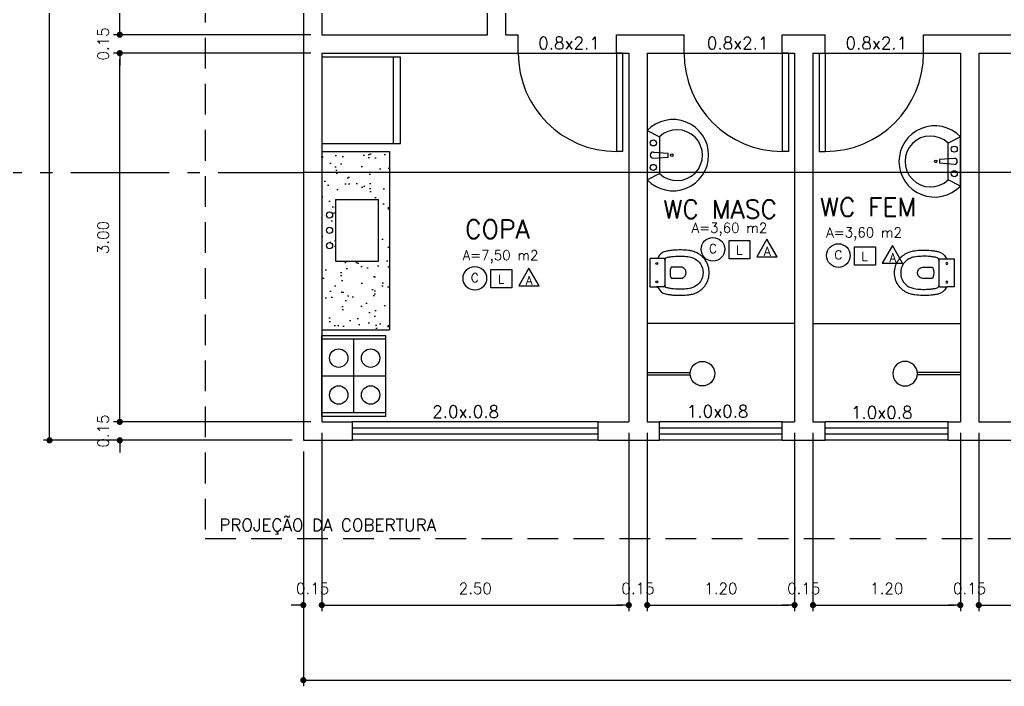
# Model space of a CAD drawing. Extents: x -410.3 to -320, y 119.3 to 190.5.
# Drawn here: x -379.76 to -371.75, y 139.6 to 145.02 of the extents above; entities that cross this region are included whole.
import ezdxf
from ezdxf.enums import TextEntityAlignment as Align

# ---------------------------------------------------------------- set-up
doc = ezdxf.new("R2010")
doc.units = 0
doc.header["$MEASUREMENT"] = 0
for name, pattern in [('DASHDOT', [1.1, 0.8, -0.15, 0, -0.15]), ('DASHED', [0.75, 0.5, -0.25]), ('HIDDEN', [0.375, 0.25, -0.125])]:
    doc.linetypes.add(name, pattern=pattern)
doc.layers.get('DEFPOINTS').update_dxf_attribs({"linetype": 'CONTINUOUS'})
for name, color, linetype in [('ACESSÓRIO', 2, 'CONTINUOUS'), ('ALVENARIA', 7, 'CONTINUOUS'), ('ALVENARIA1', 44, 'CONTINUOUS'), ('COBERTURA', 6, 'CONTINUOUS'), ('COTA', 1, 'CONTINUOUS'), ('HATCH', 30, 'CONTINUOUS'), ('JAPOR', 142, 'CONTINUOUS'), ('TEXTO2', 40, 'CONTINUOUS'), ('TEXTO3', 3, 'CONTINUOUS')]:
    doc.layers.add(name, color=color, linetype=linetype)
doc.styles.add('SIMPLEX', font='SIMPLEX.SHX')
doc.dimstyles.new('DIM50', dxfattribs={"dimtxt": 0.09, "dimasz": 0.05, "dimexe": 0.05, "dimexo": 0.09, "dimgap": 0.09, "dimtad": 1, "dimzin": 0, "dimdsep": 46, "dimtxsty": 'SIMPLEX', "dimblk": 'DOT', "dimcen": 0.09, "dimadec": 0, "dimazin": 0, "dimtfac": 1, "dimtix": 1, "dimtofl": 0, "dimtmove": 2, "dimatfit": 3, "dimldrblk": 'DOT', "dimfxl": 1, "dimtolj": 1, "dimtzin": 0, "dimarcsym": 0})

# ---------------------------------------------------------------- blocks, each defined once
blk = doc.blocks.new('VASO4')
at = {"layer": 'ACESSÓRIO', "linetype": 'Continuous'}
blk.add_line((0.0078, 0.1289), (0.0078, -0.1011), dxfattribs=at)
at = {"layer": 'ACESSÓRIO'}
for points in [[(0.0078, -0.1011), (0.0623, -0.1011, -0.230445), (0.0758, -0.1101, 0.23338), (0.1358, -0.1586, 0.01224), (0.1658, -0.1641, 0.012146), (0.1958, -0.1681, 0.027041), (0.2658, -0.1706, 0.02486), (0.3258, -0.1661, 0.024258), (0.3558, -0.1606, 0.054364), (0.3958, -0.1451, 0.124881), (0.4623, -0.0861, 0.148509), (0.4923, 0.0139, 0.148509), (0.4623, 0.1139, 0.124881), (0.3958, 0.1729, 0.054364), (0.3558, 0.1884, 0.024258), (0.3258, 0.1939, 0.02486), (0.2658, 0.1984, 0.027041), (0.1958, 0.1959, 0.012146), (0.1658, 0.1919, 0.01224), (0.1358, 0.1864, 0.23338), (0.0758, 0.1379, -0.230445), (0.0623, 0.1289), (0.0078, 0.1289)], [(0.1313, 0.1165, -0.294455), (0.1458, 0.1369, -0.039934), (0.1736, 0.1425, -0.011944), (0.2008, 0.1461, -0.026776), (0.2647, 0.1484, -0.024689), (0.3194, 0.1443, -0.023307), (0.3436, 0.1399, -0.058725), (0.3757, 0.1269, -0.118027), (0.4208, 0.086, -0.148338), (0.4423, 0.0139, -0.148338), (0.4208, -0.0582, -0.118027), (0.3757, -0.0992, -0.058725), (0.3436, -0.1121, -0.023307), (0.3194, -0.1165, -0.024689), (0.2647, -0.1206, -0.026776), (0.2008, -0.1184, -0.011944), (0.1736, -0.1147, -0.039934), (0.1458, -0.1091, -0.294455), (0.1313, -0.0887)]]:
    blk.add_lwpolyline(points, format="xyb", dxfattribs=at)
for points in [[(0.1238, 0.1289), (0.0623, 0.1289)], [(0.1312, 0.1193), (0.1313, 0.1174), (0.1313, 0.0139), (0.1313, -0.0896), (0.1312, -0.0916)], [(0.1238, -0.1011), (0.0623, -0.1011)]]:
    blk.add_lwpolyline(points, dxfattribs=at)
blk.add_lwpolyline([(0.2958, 0.0399, 0.226513), (0.2608, 0.0594), (0.1818, 0.0594, 0.186813), (0.1818, -0.0316), (0.2608, -0.0316, 0.226513), (0.2958, -0.0121, 0.326923)], format="xyb", close=True, dxfattribs=at)
for centre in [(0.0658, 0.0889), (0.0658, -0.0611)]:
    blk.add_circle(centre, 0.0075, dxfattribs=at)
for centre, start, end in [((0.1229, 0.1205), 351.74634, 83.80897), ((0.1229, -0.0928), 276.19103, 8.25366)]:
    blk.add_arc(centre, 0.00842, start, end, dxfattribs=at)
blk = doc.blocks.new('CHU2')
at = {"layer": 'ACESSÓRIO'}
for p, q in [((0, 0), (0, -0.35)), ((0.02, 0), (0.02, -0.35))]:
    blk.add_line(p, q, dxfattribs=at)
blk.add_circle((0.01, -0.45), 0.1, dxfattribs=at)
blk = doc.blocks.new('DOT')
at = {"layer": 'ALVENARIA', "color": 0, "linetype": 'ByBlock'}
blk.add_line((-0.5, 0), (-1, 0), dxfattribs=at)
at = {"layer": 'ALVENARIA', "color": 0, "linetype": 'ByBlock', "const_width": 0.5}
blk.add_lwpolyline([(-0.25, 0, 1), (0.25, 0, 1)], format="xyb", close=True, dxfattribs=at)
blk = doc.blocks.new('*D231')
at = {"layer": 'COTA', "color": 0, "linetype": 'ByBlock', "lineweight": -2}
for p, q in [((-378.9491, 141.8021), (-378.9491, 141.8521)), ((-377.3939, 141.7521), (-378.9991, 141.7521)), ((-377.5439, 141.6021), (-378.9991, 141.6021)), ((-378.9491, 141.5521), (-378.9491, 141.5021))]:
    blk.add_line(p, q, dxfattribs=at)
at = {"layer": 'DEFPOINTS', "color": 0, "linetype": 'ByBlock'}
for p in [(-378.9491, 141.7521), (-377.3039, 141.7521), (-377.4539, 141.6021)]:
    blk.add_point(p, dxfattribs=at)
at = {"layer": 'COTA', "color": 0, "linetype": 'ByBlock', "lineweight": -2, "xscale": 0.05, "yscale": 0.05, "zscale": 0.05}
for p, rotation in [((-378.9491, 141.7521), 270), ((-378.9491, 141.6021), 90)]:
    blk.add_blockref('DOT', p, dxfattribs=dict(at, rotation=rotation))
at = {"layer": 'COTA', "color": 0, "linetype": 'ByBlock', "insert": (-379.0841, 141.6771), "char_height": 0.09, "attachment_point": 5, "rotation": 90, "style": 'SIMPLEX'}
blk.add_mtext('\\A1;0.15', dxfattribs=at)
blk = doc.blocks.new('*D232')
at = {"layer": 'COTA', "color": 0, "linetype": 'ByBlock', "lineweight": -2}
for p, q in [((-377.3939, 144.7521), (-378.9991, 144.7521)), ((-378.9491, 141.8021), (-378.9491, 144.7021)), ((-377.3939, 141.7521), (-378.9991, 141.7521))]:
    blk.add_line(p, q, dxfattribs=at)
at = {"layer": 'DEFPOINTS', "color": 0, "linetype": 'ByBlock'}
for p in [(-378.9491, 144.7521), (-377.3039, 144.7521), (-377.3039, 141.7521)]:
    blk.add_point(p, dxfattribs=at)
at = {"layer": 'COTA', "color": 0, "linetype": 'ByBlock', "lineweight": -2, "xscale": 0.05, "yscale": 0.05, "zscale": 0.05}
for p, rotation in [((-378.9491, 144.7521), 90), ((-378.9491, 141.7521), 270)]:
    blk.add_blockref('DOT', p, dxfattribs=dict(at, rotation=rotation))
at = {"layer": 'COTA', "color": 0, "linetype": 'ByBlock', "insert": (-379.0841, 143.2521), "char_height": 0.09, "attachment_point": 5, "rotation": 90, "style": 'SIMPLEX'}
blk.add_mtext('\\A1;3.00', dxfattribs=at)
blk = doc.blocks.new('*D233')
at = {"layer": 'COTA', "color": 0, "linetype": 'ByBlock', "lineweight": -2}
for p, q in [((-378.9491, 144.9521), (-378.9491, 145.0021)), ((-377.3939, 144.9021), (-378.9991, 144.9021)), ((-377.3939, 144.7521), (-378.9991, 144.7521)), ((-378.9491, 144.7021), (-378.9491, 144.6521))]:
    blk.add_line(p, q, dxfattribs=at)
at = {"layer": 'DEFPOINTS', "color": 0, "linetype": 'ByBlock'}
for p in [(-378.9491, 144.9021), (-377.3039, 144.9021), (-377.3039, 144.7521)]:
    blk.add_point(p, dxfattribs=at)
at = {"layer": 'COTA', "color": 0, "linetype": 'ByBlock', "lineweight": -2, "xscale": 0.05, "yscale": 0.05, "zscale": 0.05}
for p, rotation in [((-378.9491, 144.9021), 270), ((-378.9491, 144.7521), 90)]:
    blk.add_blockref('DOT', p, dxfattribs=dict(at, rotation=rotation))
at = {"layer": 'COTA', "color": 0, "linetype": 'ByBlock', "insert": (-379.0841, 144.8271), "char_height": 0.09, "attachment_point": 5, "rotation": 90, "style": 'SIMPLEX'}
blk.add_mtext('\\A1;0.15', dxfattribs=at)
blk = doc.blocks.new('*D234')
at = {"layer": 'COTA', "color": 0, "linetype": 'ByBlock', "lineweight": -2}
for p, q in [((-377.3939, 146.9021), (-378.9991, 146.9021)), ((-378.9491, 144.9521), (-378.9491, 146.8521)), ((-377.3939, 144.9021), (-378.9991, 144.9021))]:
    blk.add_line(p, q, dxfattribs=at)
at = {"layer": 'DEFPOINTS', "color": 0, "linetype": 'ByBlock'}
for p in [(-378.9491, 146.9021), (-377.3039, 146.9021), (-377.3039, 144.9021)]:
    blk.add_point(p, dxfattribs=at)
at = {"layer": 'COTA', "color": 0, "linetype": 'ByBlock', "lineweight": -2, "xscale": 0.05, "yscale": 0.05, "zscale": 0.05}
for p, rotation in [((-378.9491, 146.9021), 90), ((-378.9491, 144.9021), 270)]:
    blk.add_blockref('DOT', p, dxfattribs=dict(at, rotation=rotation))
at = {"layer": 'COTA', "color": 0, "linetype": 'ByBlock', "insert": (-379.0841, 145.9021), "char_height": 0.09, "attachment_point": 5, "rotation": 90, "style": 'SIMPLEX'}
blk.add_mtext('\\A1;2.00', dxfattribs=at)
blk = doc.blocks.new('*D238')
at = {"layer": 'COTA', "color": 0, "linetype": 'ByBlock', "lineweight": -2}
for p, q in [((-377.5939, 151.2021), (-379.5706, 151.2021)), ((-379.5206, 141.6521), (-379.5206, 151.1521)), ((-377.5439, 141.6021), (-379.5706, 141.6021))]:
    blk.add_line(p, q, dxfattribs=at)
at = {"layer": 'DEFPOINTS', "color": 0, "linetype": 'ByBlock'}
for p in [(-379.5206, 151.2021), (-377.5039, 151.2021), (-377.4539, 141.6021)]:
    blk.add_point(p, dxfattribs=at)
at = {"layer": 'COTA', "color": 0, "linetype": 'ByBlock', "lineweight": -2, "xscale": 0.05, "yscale": 0.05, "zscale": 0.05}
for p, rotation in [((-379.5206, 151.2021), 90), ((-379.5206, 141.6021), 270)]:
    blk.add_blockref('DOT', p, dxfattribs=dict(at, rotation=rotation))
at = {"layer": 'COTA', "color": 0, "linetype": 'ByBlock', "insert": (-379.6556, 146.4021), "char_height": 0.09, "attachment_point": 5, "rotation": 90, "style": 'SIMPLEX'}
blk.add_mtext('\\A1;9.60', dxfattribs=at)
blk = doc.blocks.new('*D241')
at = {"layer": 'COTA', "color": 0, "linetype": 'ByBlock', "lineweight": -2}
for p, q in [((-377.3039, 141.6621), (-377.3039, 140.2115)), ((-377.4539, 141.5121), (-377.4539, 140.2115)), ((-377.5039, 140.2615), (-377.5539, 140.2615)), ((-377.2539, 140.2615), (-377.2039, 140.2615))]:
    blk.add_line(p, q, dxfattribs=at)
at = {"layer": 'DEFPOINTS', "color": 0, "linetype": 'ByBlock'}
for p in [(-377.3039, 141.7521), (-377.4539, 141.6021), (-377.3039, 140.2615)]:
    blk.add_point(p, dxfattribs=at)
at = {"layer": 'COTA', "color": 0, "linetype": 'ByBlock', "lineweight": -2, "xscale": 0.05, "yscale": 0.05, "zscale": 0.05}
blk.add_blockref('DOT', (-377.4539, 140.2615), dxfattribs=at)
at = {"layer": 'COTA', "color": 0, "linetype": 'ByBlock', "lineweight": -2, "xscale": 0.05, "yscale": 0.05, "zscale": 0.05, "rotation": 180}
blk.add_blockref('DOT', (-377.3039, 140.2615), dxfattribs=at)
at = {"layer": 'COTA', "color": 0, "linetype": 'ByBlock', "insert": (-377.3789, 140.3965), "char_height": 0.09, "attachment_point": 5, "style": 'SIMPLEX'}
blk.add_mtext('\\A1;0.15', dxfattribs=at)
blk = doc.blocks.new('*D242')
at = {"layer": 'COTA', "color": 0, "linetype": 'ByBlock', "lineweight": -2}
for p, q in [((-377.3039, 141.6621), (-377.3039, 140.2115)), ((-374.8039, 141.6621), (-374.8039, 140.2115)), ((-377.2539, 140.2615), (-374.8539, 140.2615))]:
    blk.add_line(p, q, dxfattribs=at)
at = {"layer": 'DEFPOINTS', "color": 0, "linetype": 'ByBlock'}
for p in [(-377.3039, 141.7521), (-374.8039, 141.7521), (-374.8039, 140.2615)]:
    blk.add_point(p, dxfattribs=at)
at = {"layer": 'COTA', "color": 0, "linetype": 'ByBlock', "lineweight": -2, "xscale": 0.05, "yscale": 0.05, "zscale": 0.05, "rotation": 180}
blk.add_blockref('DOT', (-377.3039, 140.2615), dxfattribs=at)
at = {"layer": 'COTA', "color": 0, "linetype": 'ByBlock', "lineweight": -2, "xscale": 0.05, "yscale": 0.05, "zscale": 0.05}
blk.add_blockref('DOT', (-374.8039, 140.2615), dxfattribs=at)
at = {"layer": 'COTA', "color": 0, "linetype": 'ByBlock', "insert": (-376.0539, 140.3965), "char_height": 0.09, "attachment_point": 5, "style": 'SIMPLEX'}
blk.add_mtext('\\A1;2.50', dxfattribs=at)
blk = doc.blocks.new('*D243')
at = {"layer": 'COTA', "color": 0, "linetype": 'ByBlock', "lineweight": -2}
for p, q in [((-374.8039, 141.6621), (-374.8039, 140.2115)), ((-374.6539, 141.6621), (-374.6539, 140.2115)), ((-374.8539, 140.2615), (-374.9039, 140.2615)), ((-374.6039, 140.2615), (-374.5539, 140.2615))]:
    blk.add_line(p, q, dxfattribs=at)
at = {"layer": 'DEFPOINTS', "color": 0, "linetype": 'ByBlock'}
for p in [(-374.8039, 141.7521), (-374.6539, 141.7521), (-374.6539, 140.2615)]:
    blk.add_point(p, dxfattribs=at)
at = {"layer": 'COTA', "color": 0, "linetype": 'ByBlock', "lineweight": -2, "xscale": 0.05, "yscale": 0.05, "zscale": 0.05}
blk.add_blockref('DOT', (-374.8039, 140.2615), dxfattribs=at)
at = {"layer": 'COTA', "color": 0, "linetype": 'ByBlock', "lineweight": -2, "xscale": 0.05, "yscale": 0.05, "zscale": 0.05, "rotation": 180}
blk.add_blockref('DOT', (-374.6539, 140.2615), dxfattribs=at)
at = {"layer": 'COTA', "color": 0, "linetype": 'ByBlock', "insert": (-374.7289, 140.3965), "char_height": 0.09, "attachment_point": 5, "style": 'SIMPLEX'}
blk.add_mtext('\\A1;0.15', dxfattribs=at)
blk = doc.blocks.new('*D244')
at = {"layer": 'COTA', "color": 0, "linetype": 'ByBlock', "lineweight": -2}
for p, q in [((-374.6539, 141.6621), (-374.6539, 140.2115)), ((-373.4539, 141.6621), (-373.4539, 140.2115)), ((-374.6039, 140.2615), (-373.5039, 140.2615))]:
    blk.add_line(p, q, dxfattribs=at)
at = {"layer": 'DEFPOINTS', "color": 0, "linetype": 'ByBlock'}
for p in [(-374.6539, 141.7521), (-373.4539, 141.7521), (-373.4539, 140.2615)]:
    blk.add_point(p, dxfattribs=at)
at = {"layer": 'COTA', "color": 0, "linetype": 'ByBlock', "lineweight": -2, "xscale": 0.05, "yscale": 0.05, "zscale": 0.05, "rotation": 180}
blk.add_blockref('DOT', (-374.6539, 140.2615), dxfattribs=at)
at = {"layer": 'COTA', "color": 0, "linetype": 'ByBlock', "lineweight": -2, "xscale": 0.05, "yscale": 0.05, "zscale": 0.05}
blk.add_blockref('DOT', (-373.4539, 140.2615), dxfattribs=at)
at = {"layer": 'COTA', "color": 0, "linetype": 'ByBlock', "insert": (-374.0539, 140.3965), "char_height": 0.09, "attachment_point": 5, "style": 'SIMPLEX'}
blk.add_mtext('\\A1;1.20', dxfattribs=at)
blk = doc.blocks.new('*D245')
at = {"layer": 'COTA', "color": 0, "linetype": 'ByBlock', "lineweight": -2}
for p, q in [((-373.4539, 141.6621), (-373.4539, 140.2115)), ((-373.3039, 141.6621), (-373.3039, 140.2115)), ((-373.5039, 140.2615), (-373.5539, 140.2615)), ((-373.2539, 140.2615), (-373.2039, 140.2615))]:
    blk.add_line(p, q, dxfattribs=at)
at = {"layer": 'DEFPOINTS', "color": 0, "linetype": 'ByBlock'}
for p in [(-373.4539, 141.7521), (-373.3039, 141.7521), (-373.3039, 140.2615)]:
    blk.add_point(p, dxfattribs=at)
at = {"layer": 'COTA', "color": 0, "linetype": 'ByBlock', "lineweight": -2, "xscale": 0.05, "yscale": 0.05, "zscale": 0.05}
blk.add_blockref('DOT', (-373.4539, 140.2615), dxfattribs=at)
at = {"layer": 'COTA', "color": 0, "linetype": 'ByBlock', "lineweight": -2, "xscale": 0.05, "yscale": 0.05, "zscale": 0.05, "rotation": 180}
blk.add_blockref('DOT', (-373.3039, 140.2615), dxfattribs=at)
at = {"layer": 'COTA', "color": 0, "linetype": 'ByBlock', "insert": (-373.3789, 140.3965), "char_height": 0.09, "attachment_point": 5, "style": 'SIMPLEX'}
blk.add_mtext('\\A1;0.15', dxfattribs=at)
blk = doc.blocks.new('*D246')
at = {"layer": 'COTA', "color": 0, "linetype": 'ByBlock', "lineweight": -2}
for p, q in [((-373.3039, 141.6621), (-373.3039, 140.2115)), ((-372.1039, 141.6621), (-372.1039, 140.2115)), ((-373.2539, 140.2615), (-372.1539, 140.2615))]:
    blk.add_line(p, q, dxfattribs=at)
at = {"layer": 'DEFPOINTS', "color": 0, "linetype": 'ByBlock'}
for p in [(-373.3039, 141.7521), (-372.1039, 141.7521), (-372.1039, 140.2615)]:
    blk.add_point(p, dxfattribs=at)
at = {"layer": 'COTA', "color": 0, "linetype": 'ByBlock', "lineweight": -2, "xscale": 0.05, "yscale": 0.05, "zscale": 0.05, "rotation": 180}
blk.add_blockref('DOT', (-373.3039, 140.2615), dxfattribs=at)
at = {"layer": 'COTA', "color": 0, "linetype": 'ByBlock', "lineweight": -2, "xscale": 0.05, "yscale": 0.05, "zscale": 0.05}
blk.add_blockref('DOT', (-372.1039, 140.2615), dxfattribs=at)
at = {"layer": 'COTA', "color": 0, "linetype": 'ByBlock', "insert": (-372.7039, 140.3965), "char_height": 0.09, "attachment_point": 5, "style": 'SIMPLEX'}
blk.add_mtext('\\A1;1.20', dxfattribs=at)
blk = doc.blocks.new('*D247')
at = {"layer": 'COTA', "color": 0, "linetype": 'ByBlock', "lineweight": -2}
for p, q in [((-372.1039, 141.6621), (-372.1039, 140.2115)), ((-371.9539, 141.6621), (-371.9539, 140.2115)), ((-372.1539, 140.2615), (-372.2039, 140.2615)), ((-371.9039, 140.2615), (-371.8539, 140.2615))]:
    blk.add_line(p, q, dxfattribs=at)
at = {"layer": 'DEFPOINTS', "color": 0, "linetype": 'ByBlock'}
for p in [(-372.1039, 141.7521), (-371.9539, 141.7521), (-371.9539, 140.2615)]:
    blk.add_point(p, dxfattribs=at)
at = {"layer": 'COTA', "color": 0, "linetype": 'ByBlock', "lineweight": -2, "xscale": 0.05, "yscale": 0.05, "zscale": 0.05}
blk.add_blockref('DOT', (-372.1039, 140.2615), dxfattribs=at)
at = {"layer": 'COTA', "color": 0, "linetype": 'ByBlock', "lineweight": -2, "xscale": 0.05, "yscale": 0.05, "zscale": 0.05, "rotation": 180}
blk.add_blockref('DOT', (-371.9539, 140.2615), dxfattribs=at)
at = {"layer": 'COTA', "color": 0, "linetype": 'ByBlock', "insert": (-372.0289, 140.3965), "char_height": 0.09, "attachment_point": 5, "style": 'SIMPLEX'}
blk.add_mtext('\\A1;0.15', dxfattribs=at)
blk = doc.blocks.new('*D248')
at = {"layer": 'COTA', "color": 0, "linetype": 'ByBlock', "lineweight": -2}
for p, q in [((-371.9539, 141.6621), (-371.9539, 140.2115)), ((-368.4539, 141.6621), (-368.4539, 140.2115)), ((-371.9039, 140.2615), (-368.5039, 140.2615))]:
    blk.add_line(p, q, dxfattribs=at)
at = {"layer": 'DEFPOINTS', "color": 0, "linetype": 'ByBlock'}
for p in [(-371.9539, 141.7521), (-368.4539, 141.7521), (-368.4539, 140.2615)]:
    blk.add_point(p, dxfattribs=at)
at = {"layer": 'COTA', "color": 0, "linetype": 'ByBlock', "lineweight": -2, "xscale": 0.05, "yscale": 0.05, "zscale": 0.05, "rotation": 180}
blk.add_blockref('DOT', (-371.9539, 140.2615), dxfattribs=at)
at = {"layer": 'COTA', "color": 0, "linetype": 'ByBlock', "lineweight": -2, "xscale": 0.05, "yscale": 0.05, "zscale": 0.05}
blk.add_blockref('DOT', (-368.4539, 140.2615), dxfattribs=at)
at = {"layer": 'COTA', "color": 0, "linetype": 'ByBlock', "insert": (-370.2039, 140.3965), "char_height": 0.09, "attachment_point": 5, "style": 'SIMPLEX'}
blk.add_mtext('\\A1;3.50', dxfattribs=at)
blk = doc.blocks.new('LAVAT01')
at = {"layer": 'ACESSÓRIO'}
for p, q in [((-0.025, 0.05), (-0.015, 0.17)), ((0.015, 0.17), (-0.015, 0.17)), ((0.025, 0.05), (0.015, 0.17)), ((-0.2, 0), (-0.15, 0.1)), ((-0.15, 0.1), (0.15, 0.1)), ((0.2, 0), (0.15, 0.1)), ((-0.2, 0), (0.2, 0))]:
    blk.add_line(p, q, dxfattribs=at)
for centre, radius in [((0, 0.2), 0.01), ((-0.1, 0.05), 0.025), ((0.1, 0.05), 0.025)]:
    blk.add_circle(centre, radius, dxfattribs=at)
for centre, radius, start, end in [((0, 0.21), 0.29, 313.60282, 226.39718), ((0, 0.2429), 0.2071, 316.39718, 223.60282), ((0, 0.05), 0.025, 180, 0)]:
    blk.add_arc(centre, radius, start, end, dxfattribs=at)
blk = doc.blocks.new('FOG4')
at = {"layer": 'ACESSÓRIO'}
for p, q in [((-0.63, 0.26), (0.03, 0.26)), ((-0.63, -0.26), (-0.63, 0.26)), ((-0.6, 0.26), (-0.6, -0.26)), ((-0.3, 0.26), (-0.3, -0.26)), ((0, 0.26), (0, -0.26)), ((0.03, 0.26), (0.03, -0.26)), ((0, 0), (-0.6, 0)), ((0.03, -0.26), (-0.63, -0.26))]:
    blk.add_line(p, q, dxfattribs=at)
for centre in [(-0.4455, 0.1377), (-0.1455, 0.1377), (-0.4455, -0.1223), (-0.1455, -0.1223)]:
    blk.add_circle(centre, 0.075, dxfattribs=at)
blk = doc.blocks.new('*D371')
at = {"layer": 'COTA', "color": 0, "linetype": 'ByBlock', "lineweight": -2}
for p, q in [((-377.4539, 141.5121), (-377.4539, 139.601)), ((-364.8039, 141.5121), (-364.8039, 139.601)), ((-377.4039, 139.651), (-364.8539, 139.651))]:
    blk.add_line(p, q, dxfattribs=at)
at = {"layer": 'DEFPOINTS', "color": 0, "linetype": 'ByBlock'}
for p in [(-377.4539, 141.6021), (-364.8039, 141.6021), (-364.8039, 139.651)]:
    blk.add_point(p, dxfattribs=at)
at = {"layer": 'COTA', "color": 0, "linetype": 'ByBlock', "lineweight": -2, "xscale": 0.05, "yscale": 0.05, "zscale": 0.05, "rotation": 180}
blk.add_blockref('DOT', (-377.4539, 139.651), dxfattribs=at)
at = {"layer": 'COTA', "color": 0, "linetype": 'ByBlock', "lineweight": -2, "xscale": 0.05, "yscale": 0.05, "zscale": 0.05}
blk.add_blockref('DOT', (-364.8039, 139.651), dxfattribs=at)
at = {"layer": 'COTA', "color": 0, "linetype": 'ByBlock', "insert": (-371.1289, 139.786), "char_height": 0.09, "attachment_point": 5, "style": 'SIMPLEX'}
blk.add_mtext('\\A1;12.65', dxfattribs=at)

msp = doc.modelspace()

# ---------------------------------------------------------------- hatches: boundary and pattern name
at = {"layer": 'ACESSÓRIO', "linetype": 'ByBlock'}
h = msp.add_hatch(dxfattribs=at)
h.set_pattern_fill('AR-SAND', color=256, scale=0.1, angle=135, style=0)
h.set_pattern_definition([(172.5, (0, 0), (-0.13179271, -0.14070132), [0, -0.152, 0, -0.17, 0, -0.1625]), (142.5, (0, 0), (-0.32469797, -0.07441375), [0, -0.082, 0, -0.137, 0, -0.0525]), (102.5, (0.08697, -0.08697), (-0.22060324, 0.21980293), [0, -0.05, 0, -0.18, 0, -0.235]), (92.5, (0.08697, -0.08697), (-0.27462629, 0.15050422), [0, -0.025, 0, -0.118, 0, -0.135])])
h.paths.add_polyline_path([(-377.3039, 143.9521), (-377.3039, 142.5021), (-376.7539, 142.5021), (-376.7539, 143.9521)])
h.paths.add_polyline_path([(-376.841, 143.5603), (-376.841, 143.0603), (-377.191, 143.0603), (-377.191, 143.5603)], flags=16)

# ---------------------------------------------------------------- linework, layer by layer
at = {"layer": 'ACESSÓRIO'}
for p, q in [((-376.6626, 144.7184), (-377.3039, 144.7184)), ((-377.3039, 144.7184), (-377.3039, 144.0184)), ((-376.7197, 144.0184), (-376.7197, 144.7184)), ((-376.6626, 144.0184), (-376.6626, 144.7184)), ((-377.3039, 144.0184), (-376.6626, 144.0184)), ((-377.3039, 143.9521), (-376.7539, 143.9521)), ((-376.7539, 143.9521), (-376.7539, 142.5021)), ((-377.191, 143.5603), (-377.191, 143.0603)), ((-377.191, 143.5603), (-376.841, 143.5603)), ((-376.841, 143.0603), (-376.841, 143.5603)), ((-377.191, 143.0603), (-376.841, 143.0603)), ((-377.3039, 142.5021), (-376.7539, 142.5021))]:
    msp.add_line(p, q, dxfattribs=at)
for centre in [(-377.241, 143.4353), (-377.241, 143.3103), (-377.241, 143.1853)]:
    msp.add_circle(centre, 0.025, dxfattribs=at)
at = {"layer": 'ALVENARIA'}
for p, q in [((-375.9539, 144.9021), (-375.9539, 146.9021)), ((-375.8039, 144.9021), (-375.8039, 146.9021)), ((-377.4539, 145.3021), (-377.4539, 141.6021)), ((-377.3039, 145.3021), (-377.3039, 144.9021)), ((-377.3039, 144.9021), (-375.9539, 144.9021)), ((-375.8039, 144.9021), (-375.7039, 144.9021)), ((-375.7039, 144.7521), (-375.7039, 144.9021)), ((-374.9039, 144.9021), (-374.3539, 144.9021)), ((-374.9039, 144.7521), (-374.9039, 144.9021)), ((-374.3539, 144.7521), (-374.3539, 144.9021)), ((-373.5539, 144.9021), (-373.2039, 144.9021)), ((-373.5539, 144.7521), (-373.5539, 144.9021)), ((-373.2039, 144.7521), (-373.2039, 144.9021)), ((-372.4039, 144.9021), (-369.8539, 144.9021)), ((-372.4039, 144.7521), (-372.4039, 144.9021)), ((-372.2039, 144.9021), (-369.6539, 144.9021)), ((-377.3039, 144.7521), (-377.3039, 141.7521)), ((-377.3039, 144.7521), (-375.7039, 144.7521)), ((-374.9039, 144.7521), (-374.8039, 144.7521)), ((-374.8039, 144.7521), (-374.8039, 141.7521)), ((-374.8039, 144.7521), (-374.8039, 141.7521)), ((-374.6539, 144.7521), (-374.3539, 144.7521)), ((-374.6539, 144.7521), (-374.6539, 141.7521)), ((-373.5539, 144.7521), (-373.4539, 144.7521)), ((-373.4539, 144.7521), (-373.4539, 141.7521)), ((-373.3039, 144.7521), (-373.3039, 141.7521)), ((-373.3039, 144.7521), (-373.2039, 144.7521)), ((-372.4039, 144.7521), (-372.1039, 144.7521)), ((-372.1039, 144.7521), (-372.1039, 141.7521)), ((-371.9539, 144.7521), (-371.9539, 141.7521)), ((-371.9539, 144.7521), (-369.6539, 144.7521)), ((-371.9539, 144.7521), (-371.9539, 141.7521)), ((-377.3039, 141.7521), (-377.0539, 141.7521)), ((-377.0539, 141.6021), (-377.0539, 141.7521)), ((-375.0539, 141.6021), (-375.0539, 141.7521)), ((-375.0539, 141.7521), (-374.8039, 141.7521)), ((-374.6539, 141.7521), (-374.5539, 141.7521)), ((-374.5539, 141.6021), (-374.5539, 141.7521)), ((-373.5539, 141.6021), (-373.5539, 141.7521)), ((-373.5539, 141.7521), (-373.4539, 141.7521)), ((-373.3039, 141.7521), (-373.2039, 141.7521)), ((-373.2039, 141.6021), (-373.2039, 141.7521)), ((-372.2039, 141.6021), (-372.2039, 141.7521)), ((-372.2039, 141.7521), (-372.1039, 141.7521)), ((-371.9539, 141.7521), (-371.4539, 141.7521)), ((-377.4539, 141.6021), (-377.0539, 141.6021)), ((-375.0539, 141.6021), (-374.5539, 141.6021)), ((-373.5539, 141.6021), (-373.2039, 141.6021)), ((-372.2039, 141.6021), (-371.4539, 141.6021))]:
    msp.add_line(p, q, dxfattribs=at)
at = {"layer": 'ALVENARIA', "linetype": 'DASHDOT'}
msp.add_line((-380.5466, 143.7814), (-377.4539, 143.7814), dxfattribs=at)
at = {"layer": 'ALVENARIA', "linetype": 'DASHED'}
for p, q in [((-375.0539, 141.6021), (-375.0539, 141.7521)), ((-373.5539, 141.6021), (-373.5539, 141.7521)), ((-372.2039, 141.6021), (-372.2039, 141.7521))]:
    msp.add_line(p, q, dxfattribs=at)
at = {"layer": 'ALVENARIA1'}
for p, q in [((-375.7039, 144.7521), (-374.9039, 144.7521)), ((-373.4539, 142.5521), (-374.6539, 142.5521)), ((-373.3039, 142.5521), (-372.1039, 142.5521))]:
    msp.add_line(p, q, dxfattribs=at)
at = {"layer": 'ALVENARIA1', "linetype": 'ByBlock'}
for p, q in [((-374.3539, 144.7521), (-373.5539, 144.7521)), ((-373.2039, 144.7521), (-372.4039, 144.7521))]:
    msp.add_line(p, q, dxfattribs=at)
at = {"layer": 'COBERTURA', "linetype": 'HIDDEN'}
for p, q in [((-378.2539, 152.0021), (-378.2539, 140.8021)), ((-378.2539, 140.8021), (-365.6039, 140.8021))]:
    msp.add_line(p, q, dxfattribs=at)
at = {"layer": 'HATCH', "linetype": 'ByBlock'}
msp.add_line((-344.7039, 143.7814), (-377.4539, 143.7814), dxfattribs=at)
at = {"layer": 'JAPOR'}
for p, q in [((-374.9039, 144.7521), (-374.9039, 143.9521)), ((-374.8539, 144.7521), (-374.9039, 144.7521)), ((-374.8539, 144.7521), (-374.8539, 143.9521)), ((-373.5539, 144.7521), (-373.5539, 143.9521)), ((-373.5039, 144.7521), (-373.5539, 144.7521)), ((-373.5039, 144.7521), (-373.5039, 143.9521)), ((-373.2539, 144.7521), (-373.2539, 143.9521)), ((-373.2539, 144.7521), (-373.2039, 144.7521)), ((-373.2039, 144.7521), (-373.2039, 143.9521)), ((-374.8539, 143.9521), (-374.9039, 143.9521)), ((-373.5039, 143.9521), (-373.5539, 143.9521)), ((-373.2539, 143.9521), (-373.2039, 143.9521)), ((-375.0539, 141.7521), (-377.0539, 141.7521)), ((-375.0539, 141.7021), (-377.0539, 141.7021)), ((-373.5539, 141.7521), (-374.5539, 141.7521)), ((-373.5539, 141.7021), (-374.5539, 141.7021)), ((-372.2039, 141.7521), (-373.2039, 141.7521)), ((-372.2039, 141.7021), (-373.2039, 141.7021)), ((-375.0539, 141.6521), (-377.0539, 141.6521)), ((-375.0539, 141.6021), (-377.0539, 141.6021)), ((-373.5539, 141.6521), (-374.5539, 141.6521)), ((-373.5539, 141.6021), (-374.5539, 141.6021)), ((-372.2039, 141.6521), (-373.2039, 141.6521)), ((-372.2039, 141.6021), (-373.2039, 141.6021))]:
    msp.add_line(p, q, dxfattribs=at)
for centre, start, end in [((-374.9039, 144.7521), 180, 270), ((-373.5539, 144.7521), 180, 270), ((-373.2039, 144.7521), 270, 0)]:
    msp.add_arc(centre, 0.8, start, end, dxfattribs=at)
at = {"layer": 'TEXTO2', "linetype": 'ByBlock'}
for points in [[(-373.9876, 143.228), (-373.8174, 143.228), (-373.8174, 143.0783), (-373.9876, 143.0783)], [(-373.6786, 143.2387), (-373.7618, 143.0947), (-373.5955, 143.0947)], [(-372.9657, 143.1765), (-372.7956, 143.1765), (-372.7956, 143.0269), (-372.9657, 143.0269)], [(-372.6568, 143.1873), (-372.7399, 143.0433), (-372.5737, 143.0433)], [(-375.9263, 142.9912), (-375.7561, 142.9912), (-375.7561, 142.8415), (-375.9263, 142.8415)], [(-375.6174, 143.002), (-375.7005, 142.858), (-375.5342, 142.858)]]:
    msp.add_lwpolyline(points, close=True, dxfattribs=at)
for centre in [(-374.1188, 143.1569), (-373.0969, 143.1055), (-376.0575, 142.9201)]:
    msp.add_circle(centre, 0.096, dxfattribs=at)

# ---------------------------------------------------------------- block references
at = {"layer": 'ACESSÓRIO', "linetype": 'ByBlock'}
for name, p, rotation in [('LAVAT01', (-374.6539, 143.9222), 270), ('LAVAT01', (-372.1039, 143.871), 90), ('FOG4', (-377.0439, 141.8254), 270)]:
    msp.add_blockref(name, p, dxfattribs=dict(at, rotation=rotation))
at = {"layer": 'ALVENARIA1'}
msp.add_blockref('VASO4', (-374.6412, 142.9525), dxfattribs=at)
at = {"layer": 'ALVENARIA1', "xscale": -1}
msp.add_blockref('VASO4', (-372.1476, 142.9511), dxfattribs=at)
at = {"layer": 'ALVENARIA1', "rotation": 90}
msp.add_blockref('CHU2', (-374.6539, 142.1345), dxfattribs=at)
at = {"layer": 'ALVENARIA1', "xscale": -1, "rotation": 270}
msp.add_blockref('CHU2', (-372.1039, 142.1345), dxfattribs=at)

# ---------------------------------------------------------------- texts
at = {"layer": 'TEXTO2', "style": 'SIMPLEX'}
for s, p in [('0.8x2.1', (-375.5417, 144.7836)), ('0.8x2.1', (-374.1683, 144.7836)), ('0.8x2.1', (-373.0388, 144.7836)), ('2.0x.0.8', (-376.4046, 141.7853)), ('1.0x0.8', (-374.3312, 141.7879)), ('1.0x0.8', (-372.9949, 141.779)), ('PROJEÇÃO DA COBERTURA', (-378.1385, 140.8635))]:
    msp.add_text(s, height=0.1, dxfattribs=at).set_placement(p)
for s, height, p in [('A=3,60 m2', 0.08, (-373.9842, 143.291)), ('A=3,60 m2', 0.08, (-372.8878, 143.2535)), ('A=7,50 m2', 0.08, (-375.8484, 143.0682)), ('C', 0.072, (-374.1192, 143.1262)), ('L', 0.072, (-373.9048, 143.1141)), ('A', 0.072, (-373.6758, 143.1033)), ('C', 0.072, (-373.0973, 143.0747)), ('L', 0.072, (-372.8829, 143.0626)), ('A', 0.072, (-372.654, 143.0519)), ('C', 0.072, (-376.0579, 142.8894)), ('L', 0.072, (-375.8435, 142.8773)), ('A', 0.072, (-375.6145, 142.8666))]:
    msp.add_text(s, height=height, dxfattribs=at).set_placement(p, align=Align.CENTER)
at = {"layer": 'TEXTO3', "style": 'SIMPLEX'}
for s, p in [('WC MASC', (-374.0593, 143.4068)), ('WC FEM', (-372.8553, 143.4254)), ('COPA', (-375.8742, 143.2448))]:
    msp.add_text(s, height=0.15, dxfattribs=at).set_placement(p, align=Align.CENTER)

# ---------------------------------------------------------------- dimensions: what is measured, and where the dimension line sits
at = {"layer": 'COTA', "linetype": 'ByBlock'}
for base, p1, p2, picture, middle in [((-379.5206, 151.2021), (-377.4539, 141.6021), (-377.5039, 151.2021), '*D238', (-379.6556, 146.4021)), ((-378.9491, 146.9021), (-377.3039, 144.9021), (-377.3039, 146.9021), '*D234', (-379.0841, 145.9021)), ((-378.9491, 144.9021), (-377.3039, 144.7521), (-377.3039, 144.9021), '*D233', (-379.0841, 144.8271)), ((-378.9491, 144.7521), (-377.3039, 141.7521), (-377.3039, 144.7521), '*D232', (-379.0841, 143.2521)), ((-378.9491, 141.7521), (-377.4539, 141.6021), (-377.3039, 141.7521), '*D231', (-379.0841, 141.6771))]:
    dim = msp.add_linear_dim(base=base, p1=p1, p2=p2, angle=90, dimstyle='DIM50', dxfattribs=at)
    dim.commit()
    dim.dimension.update_dxf_attribs({"geometry": picture, "text_midpoint": middle})
for base, p1, p2, picture, middle in [((-377.3039, 140.2615), (-377.4539, 141.6021), (-377.3039, 141.7521), '*D241', (-377.3789, 140.3965)), ((-374.8039, 140.2615), (-377.3039, 141.7521), (-374.8039, 141.7521), '*D242', (-376.0539, 140.3965)), ((-374.6539, 140.2615), (-374.8039, 141.7521), (-374.6539, 141.7521), '*D243', (-374.7289, 140.3965)), ((-373.4539, 140.2615), (-374.6539, 141.7521), (-373.4539, 141.7521), '*D244', (-374.0539, 140.3965)), ((-373.3039, 140.2615), (-373.4539, 141.7521), (-373.3039, 141.7521), '*D245', (-373.3789, 140.3965)), ((-372.1039, 140.2615), (-373.3039, 141.7521), (-372.1039, 141.7521), '*D246', (-372.7039, 140.3965)), ((-371.9539, 140.2615), (-372.1039, 141.7521), (-371.9539, 141.7521), '*D247', (-372.0289, 140.3965)), ((-368.4539, 140.2615), (-371.9539, 141.7521), (-368.4539, 141.7521), '*D248', (-370.2039, 140.3965)), ((-364.8039, 139.651), (-377.4539, 141.6021), (-364.8039, 141.6021), '*D371', (-371.1289, 139.786))]:
    dim = msp.add_linear_dim(base=base, p1=p1, p2=p2, dimstyle='DIM50', dxfattribs=at)
    dim.commit()
    dim.dimension.update_dxf_attribs({"geometry": picture, "text_midpoint": middle})

doc.saveas('drawing.dxf')
